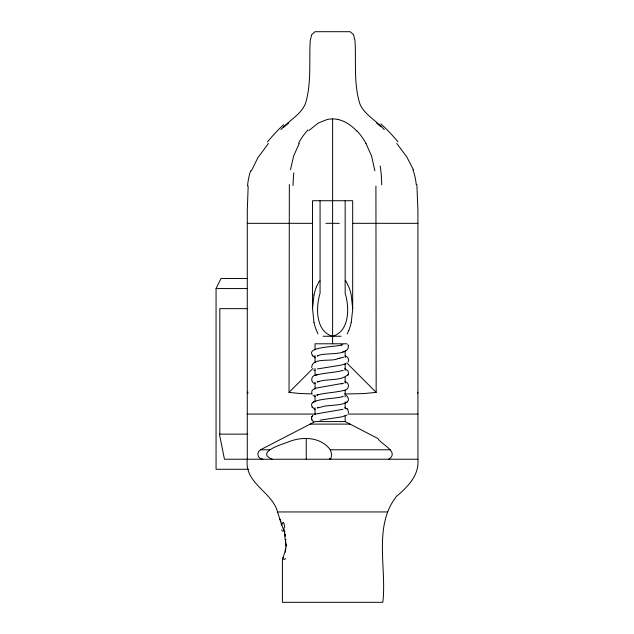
<?xml version="1.0" encoding="UTF-8"?>
<svg xmlns="http://www.w3.org/2000/svg" width="634" height="634" viewBox="0 0 634 634"><rect width="100%" height="100%" fill="white"/><g stroke="black" fill="none" stroke-linecap="round" stroke-linejoin="round"><path stroke-width="0.95" d="M248.171 186.119L247.3 210.385L247.276 392.375A37.572 23.006 -26.6 0 0 248.1 392.145M344.753 393.976L363.377 393.619L376.168 392.375L375.922 186.119M417.521 392.264A37.572 23.006 26.6 0 0 417.933 392.375L417.917 210.385L416.871 184.526M313.973 322.373L312.53 308.647L313.973 294.929M312.53 308.647L312.53 200.724L352.686 200.724L352.678 309.543L351.236 322.373M314.995 409.477C299.811 397.684 339.491 399.262 343.042 396.337L342.487 396.686L342.812 396.424M417.885 459.238C419.494 475.08 407.733 486.952 396.599 496.24C372.974 525.808 386.97 568.555 382.801 602.3L282.407 602.3L282.407 559.172M289.342 184.526L289.041 392.375L299.351 393.476L312.483 393.92M343.295 383.237L315.122 388.27L312.055 390.473L311.619 393.207M311.841 419.843L311.571 417.798L312.142 416.292M311.532 418.305L311.571 417.798M282.415 559.077L285.213 551.469M290.491 169.761L293.661 155.901L299.272 143.435M348.534 373.917L347.931 370.716L344.722 368.687M318.561 381.597C327.905 378.371 341.528 381.517 348.494 374.06M348.51 412.908L347.923 409.612L344.817 407.622M348.438 374.242L348.581 373.727M317.761 407.71L317.222 407.931L322.112 406.838C326.161 404.389 356.514 406.996 346.378 395.331M348.026 362.117C349.691 359.755 347.884 356.451 345.205 355.904M251.421 170.808L257.848 157.787L268.444 143.435M316.469 286.75L319.322 281.044L320.059 281.044M348.74 330.552L347.226 333.88M248.821 469.279L216.059 469.279L216.059 288.573L220.949 278.532L247.498 278.532M312.079 416.403L312.903 415.405M311.96 416.586L312.253 416.11M285.458 534.755L285.245 535.35A3.78 1.244 87.7 0 0 285.118 535.96M347.591 375.637L347.955 375.177M308.98 130.477L318.149 123.139L327.065 119.533A22.523 19.638 -0.1 0 1 332.604 118.946M289.041 392.375L312.903 368.505M280.997 129.613C288.621 120.595 300.746 114.992 305.414 103.683C311.674 83.3 308.964 61.522 310.224 40.568L311.69 34.664L315.035 31.7L350.174 31.7L353.518 34.664L354.985 40.568C356.253 61.522 353.534 83.3 359.795 103.683C364.463 114.992 376.588 120.595 384.212 129.613M283.652 127.22L288.739 122.996M317.388 368.948L341.068 365.121L345.815 363.829M417.457 393.389L417.941 392.517L417.941 459.238L224.452 459.238L219.427 434.139L247.831 434.139M346.346 402.511L347.186 401.948M313.061 402.289L313.838 401.774M342.923 370.43L342.36 370.636M347.067 415.008L341.995 416.823L319.924 420.207M317.135 382.056L318.474 381.62M317.46 394.808L316.857 395.156L317.84 394.744L317.222 394.934C325.821 392.771 334.784 392.549 343.43 390.552C348.89 390.766 350.657 382.682 344.841 381.708M262.841 459.238A5.017 5.017 0 0 1 260.526 449.768L315.035 421.594L345.158 421.594L377.785 438.419C381.105 444.497 399.911 451.876 388.713 459.238M390.251 449.768L330.282 449.768C320.978 437.032 302.917 436.279 289.262 441.557C284.412 443.697 254.48 451.836 272.224 459.238M343.588 357.18L339.349 358.321M343.018 409.295L315.684 414.01M317.785 355.864L317.23 356.031C323.752 351.751 349.659 356.958 348.335 345.506M342.939 370.454C333.983 372.713 324.632 372.832 315.677 375.114C310.66 375.558 310.24 382.984 315.36 383.681M343.43 390.552L344.595 390.235M342.764 344.587L341.116 345.007L341.607 344.888C337.946 347.091 299.375 346.354 315.391 357.766M342.772 351.807L343.271 351.68M343.993 351.498L344.531 351.363M316.271 374.948L316.794 374.821M316.945 374.789L317.436 374.67M337.692 358.614L339.824 358.242M338.081 358.543C331.883 362.204 311.857 356.831 311.706 367.641M247.276 223.319L312.197 223.319M325.9 223.319L339.317 223.319M353.019 223.319L417.933 223.319M345.158 281.044L345.887 281.044L346.354 281.821L349.08 287.598A66.261 58.17 0 0 1 351.228 294.929L352.686 308.647M216.059 288.573L246.959 288.573M247.831 308.647L219.808 308.647L219.808 434.139M323.118 336.258L341.14 336.258M346.941 343.786L315.035 343.786L315.035 349.699M247.268 414.065L315.312 414.065M348.129 414.065L417.941 414.065M310.018 424.106L350.174 424.106M260.542 449.768L269.751 449.768M247.331 459.238C244.114 483.417 271.97 491.382 277.573 511.947L387.643 511.947M285.355 539.558L286.085 539.558M338.144 119.533C345.514 121.181 351.846 125.809 356.95 131.23M315.383 396.662L313.125 395.545M314.932 370.557L313.719 370.01M247.91 393.476L247.268 392.517L247.268 459.238M346.822 408.565L347.353 408.962M376.477 122.996L380.923 126.649M313.592 421.816L311.762 419.66M346.735 362.933L376.168 392.375M396.773 143.435L406.766 156.844L413.4 169.761M312.205 355.69L312.562 356.142M347.82 344.627L348.415 345.688M279.713 518.889L280.513 520.181M311.983 407.186L312.261 407.63M365.945 143.435L371.556 155.901L374.86 170.808M281.306 523.93L284.333 531.617M317.983 333.88L316.136 329.704A66.261 58.17 0 0 1 313.981 322.365M277.573 511.947L281.282 523.874M284.357 531.704L284.642 532.893M283.667 527.964L283.921 529.073M286.172 546.31L285.355 539.772M284.262 531.126L285.157 535.999M345.158 200.724L345.158 293.391C349.572 307.268 349.619 331.63 332.604 336.258C315.589 331.63 315.645 307.268 320.059 293.391L320.059 200.724M345.158 350.681L345.158 357.576M345.158 363.488L345.158 370.383M345.158 377.278L345.158 383.182M345.158 390.076L345.158 396.971M345.158 401.893L345.158 408.787M345.158 415.682L345.158 421.594M332.604 343.905L332.604 118.923A22.523 19.702 0 0 1 338.152 119.509M315.035 355.603L315.035 362.497M315.035 368.409L315.035 375.304M315.035 382.199L315.035 389.094M315.035 394.998L315.035 401.893M315.035 407.805L315.035 414.699M306.254 438.419L306.254 459.238M330.084 458.858A5.754 2.251 84.5 0 1 329.347 459.246A5.754 2.267 83.1 0 0 330.108 458.945M330.211 458.509A4.993 1.91 -85.9 0 1 330.124 458.628M330.251 450.021A4.993 1.926 85.4 0 1 331.463 455.164A4.993 1.926 85.4 0 1 330.187 459.119M284.555 534.351A17.205 2.076 -89.9 0 1 284.761 530.761M284.404 533.154A15.478 6.673 89.1 0 1 285.094 539.558M285.443 539.692A15.335 5.397 -89.9 0 1 285.728 544.4M281.306 525.071A17.205 1.934 -87.4 0 1 282.082 522.86M282.336 524.278A17.205 2.068 89.4 0 1 282.495 523.676M282.907 522.749A17.205 2.068 89.4 0 1 283.057 522.598M283.406 522.606A17.205 2.068 89.4 0 1 284.745 527.615M280.886 521.053A14.661 0.642 65.1 0 1 281.036 521.338M281.726 529.842A13.33 0.737 66.4 0 1 282.384 531.316M283.85 529.128A12.498 5.492 84.4 0 1 284.183 531.141M285.95 544.376A15.319 5.468 -90 0 1 285.554 550.629M285.443 550.542A14.186 4.216 -89.1 0 1 285.205 552.056M285.506 558.499A14.083 3.638 -87.9 0 1 282.883 558.451M283.089 557.904A21.699 1.173 -65.8 0 1 283.208 557.516M285.482 548.973A17.221 4.018 -84.7 0 1 285.046 550.684M293.051 185.54A62.671 19.892 89.8 0 1 293.78 172.86M298.566 143.189A75.605 63.091 -4 0 1 308.013 129.867M357.164 131.103A76.659 63.384 6.6 0 1 366.024 143.403M380.186 165.981A64.771 29.362 -87.5 0 1 381.708 184.851M413.003 169.904A62.671 61.411 -88.9 0 1 416.245 184.597M380.86 123.939A70.596 27.119 53.5 0 1 397.898 141.778M267.469 141.984A71.484 27.048 -53.9 0 1 283.675 124.644M247.545 186.071A64.771 64.628 53 0 1 250.707 170.57M313.988 294.937A65.199 57.234 0 0 1 316.453 286.742M351.22 322.365A65.199 57.234 0 0 1 348.763 330.56M342.756 383.491L341.639 383.792L342.756 383.491M319.06 381.478L317.951 381.747L319.06 381.478"/></g></svg>
